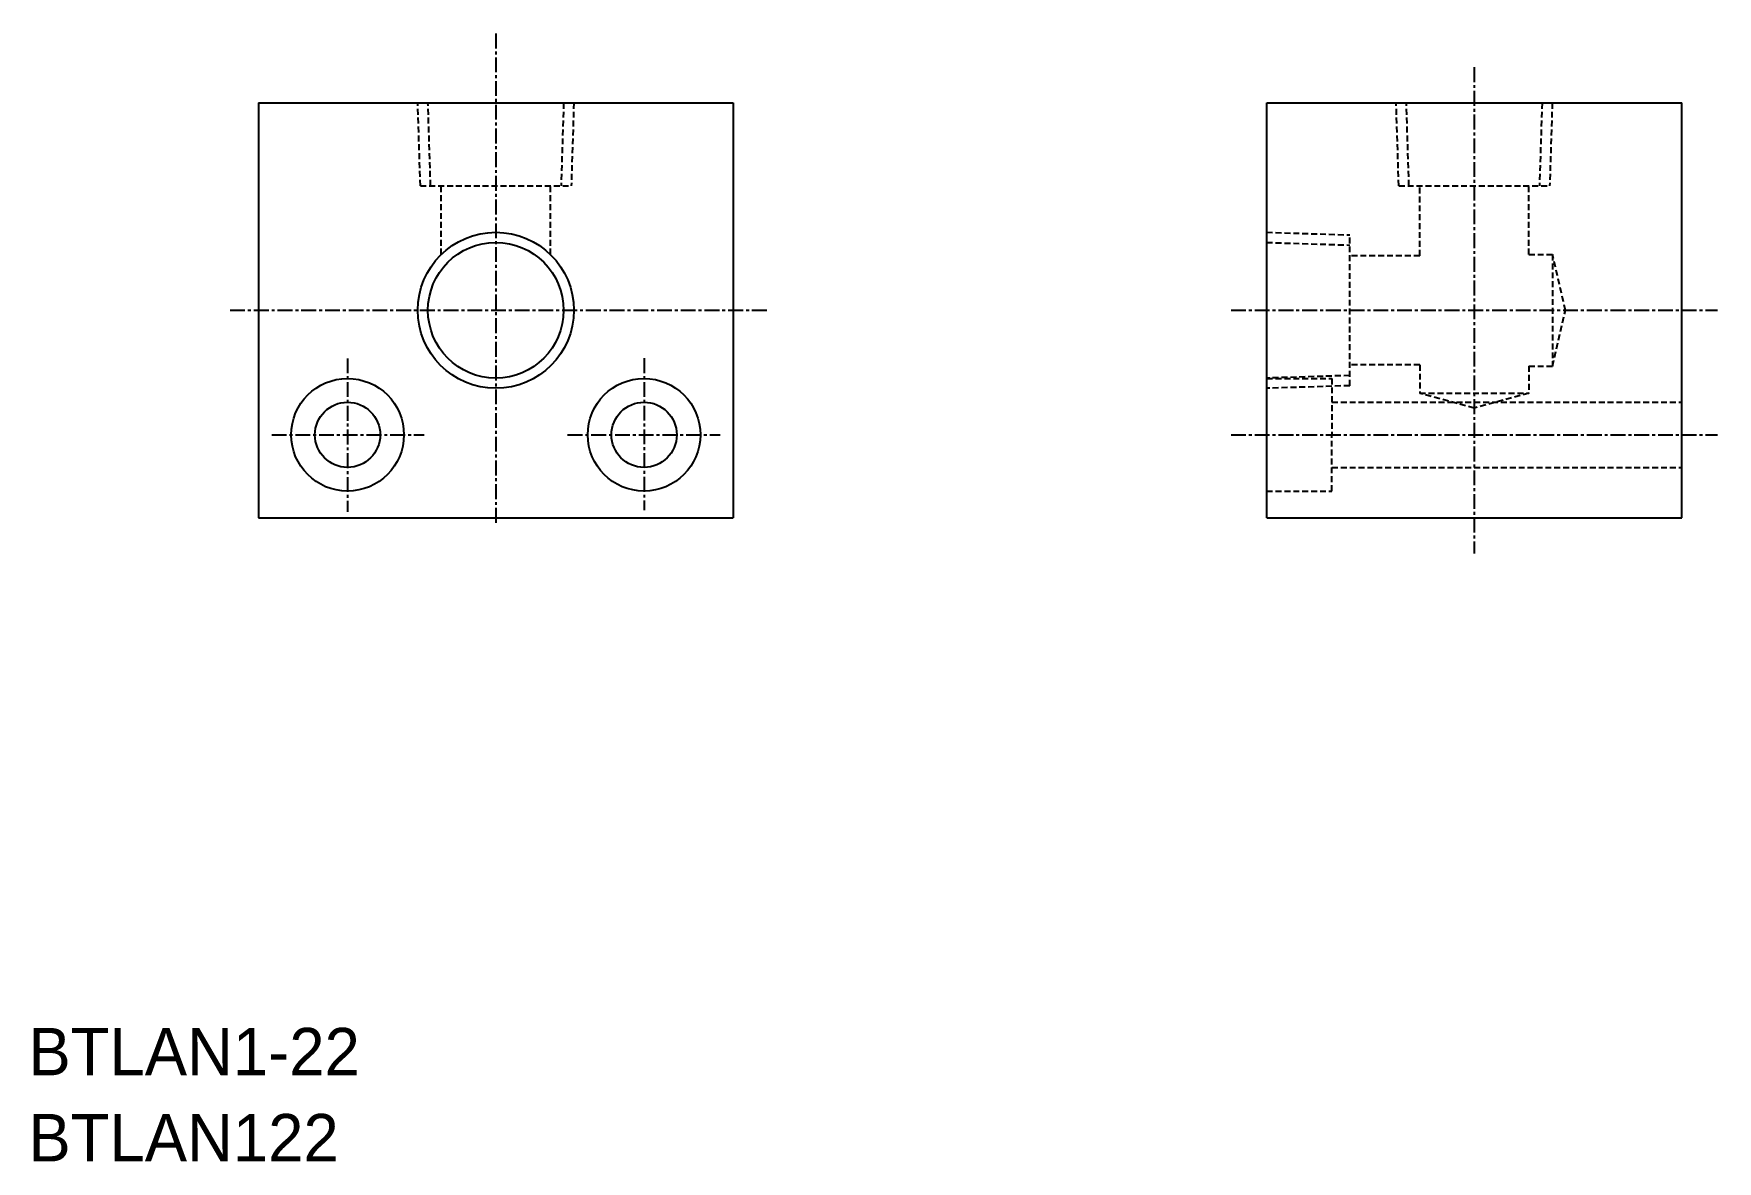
# Model space of a CAD drawing. Extents: x 5459 to 5601, y 21831 to 21927.
import ezdxf

# ---------------------------------------------------------------- set-up
doc = ezdxf.new("R2010")
doc.units = 0
doc.linetypes.add('CENTER', pattern=[2, 1.25, -0.25, 0.25, -0.25])
doc.linetypes.add('DASHED', pattern=[0.75, 0.5, -0.25])
doc.layers.get('0').update_dxf_attribs({"linetype": 'CONTINUOUS'})
doc.layers.add('CENTER', color=1, linetype='CENTER')

msp = doc.modelspace()

# ---------------------------------------------------------------- linework, layer by layer
at = {"color": 7, "linetype": 'CONTINUOUS'}
for p, q in [((5478.21, 21920.68), (5518.21, 21920.68)), ((5478.21, 21920.68), (5478.21, 21885.68)), ((5518.21, 21920.68), (5518.21, 21885.68)), ((5563.21, 21920.68), (5598.21, 21920.68)), ((5563.21, 21885.68), (5563.21, 21920.68)), ((5598.21, 21885.68), (5598.21, 21920.68)), ((5478.21, 21885.68), (5518.21, 21885.68)), ((5563.21, 21885.68), (5598.21, 21885.68))]:
    msp.add_line(p, q, dxfattribs=at)
at = {"color": 3, "linetype": 'DASHED'}
for p, q in [((5491.85, 21913.68), (5491.63, 21920.68)), ((5492.71, 21913.68), (5492.49, 21920.68)), ((5503.93, 21920.68), (5503.71, 21913.68)), ((5504.79, 21920.68), (5504.57, 21913.68)), ((5574.35, 21913.68), (5574.13, 21920.68)), ((5575.21, 21913.68), (5574.99, 21920.68)), ((5586.43, 21920.68), (5586.21, 21913.68)), ((5587.29, 21920.68), (5587.07, 21913.68)), ((5491.85, 21913.68), (5504.57, 21913.68)), ((5493.61, 21907.88), (5493.61, 21913.68)), ((5502.81, 21907.88), (5502.81, 21913.68)), ((5574.35, 21913.68), (5587.07, 21913.68)), ((5576.11, 21907.78), (5576.11, 21913.68)), ((5585.31, 21907.88), (5585.31, 21913.68)), ((5563.21, 21909.76), (5570.21, 21909.54)), ((5563.21, 21908.9), (5570.21, 21908.68)), ((5570.21, 21896.82), (5570.21, 21909.54)), ((5576.11, 21907.78), (5570.21, 21907.78)), ((5585.31, 21907.88), (5587.31, 21907.88)), ((5587.31, 21907.88), (5587.31, 21898.48)), ((5588.4, 21903.15), (5587.31, 21907.88)), ((5587.31, 21898.48), (5588.4, 21903.15)), ((5576.11, 21898.58), (5570.21, 21898.58)), ((5576.11, 21898.58), (5576.11, 21896.18)), ((5585.31, 21898.48), (5585.31, 21896.18)), ((5585.31, 21898.48), (5587.31, 21898.48)), ((5570.21, 21897.68), (5563.21, 21897.46)), ((5563.21, 21897.43), (5568.71, 21897.43)), ((5568.71, 21897.43), (5568.71, 21892.68)), ((5570.21, 21896.82), (5563.21, 21896.6)), ((5576.11, 21896.18), (5585.31, 21896.18)), ((5580.71, 21894.93), (5576.11, 21896.18)), ((5585.31, 21896.18), (5580.71, 21894.93)), ((5568.71, 21895.43), (5598.21, 21895.43)), ((5568.71, 21887.93), (5568.71, 21892.68)), ((5568.71, 21889.93), (5598.21, 21889.93)), ((5563.21, 21887.93), (5568.71, 21887.93))]:
    msp.add_line(p, q, dxfattribs=at)
at = {"color": 3, "linetype": 'CONTINUOUS'}
msp.add_circle((5498.21, 21903.18), 6.58, dxfattribs=at)
at = {"color": 7, "linetype": 'CONTINUOUS'}
for centre, radius in [((5498.21, 21903.18), 5.72), ((5485.71, 21892.68), 4.75), ((5510.71, 21892.68), 4.75), ((5485.71, 21892.68), 2.75), ((5510.71, 21892.68), 2.75)]:
    msp.add_circle(centre, radius, dxfattribs=at)
at = {"layer": 'CENTER', "color": 1, "linetype": 'CENTER'}
for p, q in [((5498.21, 21926.51), (5498.21, 21885.16)), ((5580.71, 21923.68), (5580.71, 21882.68)), ((5475.81, 21903.18), (5521.26, 21903.18)), ((5560.21, 21903.18), (5601.21, 21903.18)), ((5485.71, 21899.12), (5485.71, 21886.18)), ((5510.71, 21899.13), (5510.71, 21886.33)), ((5479.31, 21892.68), (5492.18, 21892.68)), ((5504.26, 21892.68), (5517.13, 21892.68)), ((5560.21, 21892.68), (5601.21, 21892.68))]:
    msp.add_line(p, q, dxfattribs=at)

# ---------------------------------------------------------------- texts
at = {"color": 7, "linetype": 'CONTINUOUS'}
for s, p in [('BTLAN1-22', (5458.8, 21838.66)), ('BTLAN122', (5458.8, 21831.4))]:
    msp.add_text(s, height=4, dxfattribs=at).set_placement(p)

doc.saveas('drawing.dxf')
